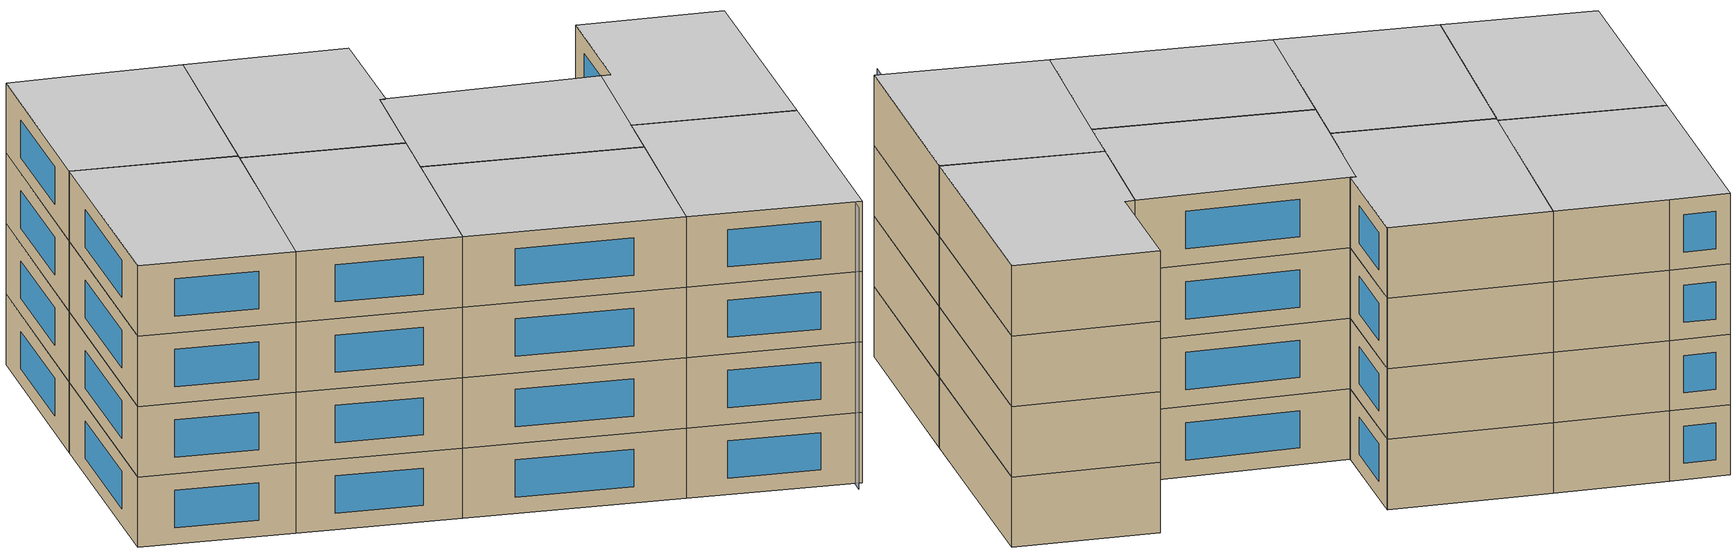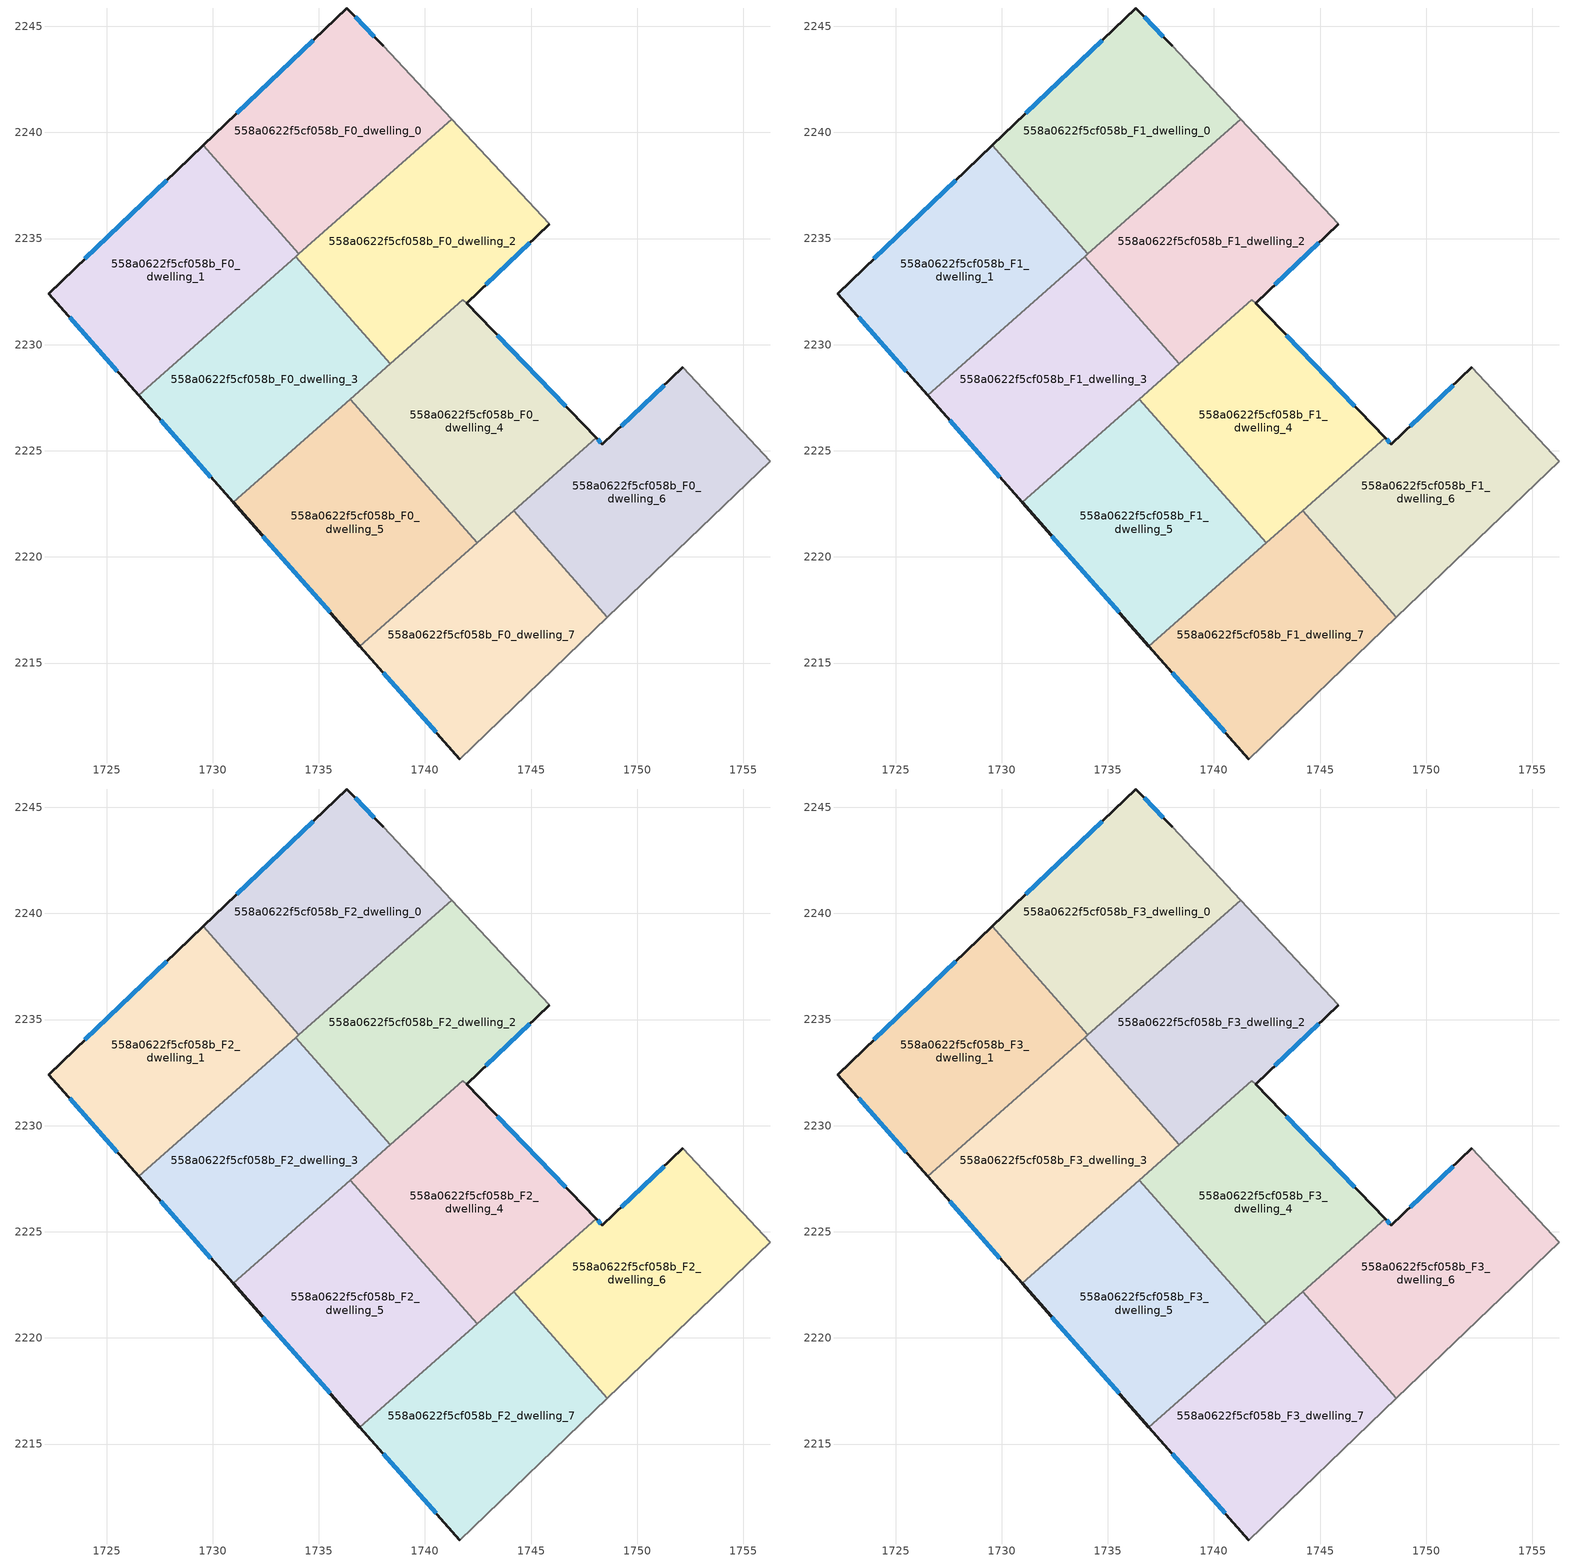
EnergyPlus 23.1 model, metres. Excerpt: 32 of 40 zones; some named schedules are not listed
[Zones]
558a0622f5cf058b_F0_dwelling_0
 floor ground (EU_floor_Construction): 1738.03,2244.08 1741.26,2240.62 1734.06,2234.28 1729.55,2239.38 1736.32,2245.86 z0
 wall outside (EU_wall_Construction): 1738.03,2244.08 1736.32,2245.86 1729.55,2239.38 z0:3
 wall to 558a0622f5cf058b_F0_dwelling_1 (EU_wall_Construction): 1729.55,2239.38 1734.06,2234.28 z0:3
 wall adiabatic (EU_wall_Construction): 1741.26,2240.62 1738.03,2244.08 z0:3
 wall to 558a0622f5cf058b_F0_dwelling_2 (EU_wall_Construction): 1734.06,2234.28 1741.26,2240.62 z0:3
 window (EU_Window_Construction): 1734.73,2244.34 1731.14,2240.91 / 1737.62,2244.5 1736.72,2245.44 z0.7:2.3
558a0622f5cf058b_F0_dwelling_1
 floor ground (EU_floor_Construction): 1729.55,2239.38 1734.06,2234.28 1726.51,2227.62 1722.28,2232.41 z0
 wall outside (EU_wall_Construction): 1729.55,2239.38 1722.28,2232.41 1726.51,2227.62 z0:3
 wall to 558a0622f5cf058b_F0_dwelling_3 (EU_wall_Construction): 1726.51,2227.62 1733.92,2234.15 z0:3
 wall to 558a0622f5cf058b_F0_dwelling_2 (EU_wall_Construction): 1733.92,2234.15 1734.06,2234.28 z0:3
 window (EU_Window_Construction): 1723.27,2231.29 1725.51,2228.74 / 1727.85,2237.75 1723.99,2234.05 z0.7:2.3
558a0622f5cf058b_F0_dwelling_2
 floor ground (EU_floor_Construction): 1741.26,2240.62 1745.85,2235.7 1745.86,2235.68 1741.96,2231.95 1741.79,2232.12 1738.37,2229.1 1733.92,2234.15 z0
 wall outside (EU_wall_Construction): 1741.96,2231.95 1745.86,2235.68 z0:3
 wall to 558a0622f5cf058b_F0_dwelling_3 (EU_wall_Construction): 1733.92,2234.15 1738.37,2229.1 z0:3
 wall adiabatic (EU_wall_Construction): 1745.86,2235.68 1745.85,2235.7 1741.26,2240.62 z0:3
 wall to 558a0622f5cf058b_F0_dwelling_4 (EU_wall_Construction): 1738.37,2229.1 1741.79,2232.12 1741.96,2231.95 z0:3
 window (EU_Window_Construction): 1742.88,2232.82 1744.94,2234.81 z0.7:2.3
558a0622f5cf058b_F0_dwelling_3
 floor ground (EU_floor_Construction): 1733.92,2234.15 1738.37,2229.1 1730.96,2222.57 1726.51,2227.62 z0
 wall outside (EU_wall_Construction): 1726.51,2227.62 1730.96,2222.57 z0:3
 wall to 558a0622f5cf058b_F0_dwelling_5 (EU_wall_Construction): 1730.96,2222.57 1736.48,2227.44 z0:3
 wall to 558a0622f5cf058b_F0_dwelling_4 (EU_wall_Construction): 1736.48,2227.44 1738.37,2229.1 z0:3
 window (EU_Window_Construction): 1727.55,2226.43 1729.92,2223.76 z0.7:2.3
558a0622f5cf058b_F0_dwelling_4
 floor ground (EU_floor_Construction): 1741.96,2231.95 1748.07,2225.61 1742.46,2220.66 1736.48,2227.44 1741.79,2232.12 z0
 wall outside (EU_wall_Construction): 1748.07,2225.61 1741.96,2231.94 z0:3
 wall to 558a0622f5cf058b_F0_dwelling_5 (EU_wall_Construction): 1736.48,2227.44 1742.46,2220.66 z0:3
 wall to 558a0622f5cf058b_F0_dwelling_6 (EU_wall_Construction): 1744.18,2222.18 1748.07,2225.61 z0:3
 wall to 558a0622f5cf058b_F0_dwelling_7 (EU_wall_Construction): 1742.46,2220.66 1744.18,2222.18 z0:3
 window (EU_Window_Construction): 1746.64,2227.1 1743.4,2230.45 z0.7:2.3
558a0622f5cf058b_F0_dwelling_5
 floor ground (EU_floor_Construction): 1736.48,2227.44 1742.46,2220.66 1736.94,2215.8 1730.96,2222.57 z0
 wall outside (EU_wall_Construction): 1730.96,2222.57 1736.94,2215.8 z0:3
 wall to 558a0622f5cf058b_F0_dwelling_7 (EU_wall_Construction): 1736.94,2215.8 1742.46,2220.66 z0:3
 window (EU_Window_Construction): 1732.37,2220.98 1735.54,2217.39 z0.7:2.3
558a0622f5cf058b_F0_dwelling_6
 floor ground (EU_floor_Construction): 1752.16,2228.93 1756.27,2224.52 1748.6,2217.16 1744.18,2222.18 1748.07,2225.61 1748.36,2225.3 z0
 wall outside (EU_wall_Construction): 1752.16,2228.93 1748.36,2225.3 1748.07,2225.61 z0:3
 wall to 558a0622f5cf058b_F0_dwelling_7 (EU_wall_Construction): 1744.18,2222.18 1748.6,2217.16 z0:3
 wall adiabatic (EU_wall_Construction): 1748.6,2217.16 1756.27,2224.52 1752.16,2228.93 z0:3
 window (EU_Window_Construction): 1748.3,2225.38 1748.14,2225.54 / 1751.27,2228.08 1749.25,2226.16 z0.7:2.3
558a0622f5cf058b_F0_dwelling_7
 floor ground (EU_floor_Construction): 1744.18,2222.18 1748.6,2217.16 1741.64,2210.48 1736.94,2215.8 z0
 wall outside (EU_wall_Construction): 1736.94,2215.8 1741.64,2210.48 z0:3
 wall adiabatic (EU_wall_Construction): 1741.64,2210.48 1748.6,2217.16 z0:3
 window (EU_Window_Construction): 1738.04,2214.55 1740.54,2211.73 z0.7:2.3
558a0622f5cf058b_F1_dwelling_0
 floor to 558a0622f5cf058b_F0_dwelling_0 (EU_floor_Construction): 1738.03,2244.08 1741.26,2240.62 1734.06,2234.28 1729.55,2239.38 1736.32,2245.86 z3
 wall outside (EU_wall_Construction): 1738.03,2244.08 1736.32,2245.86 1729.55,2239.38 z3:6
 wall to 558a0622f5cf058b_F1_dwelling_1 (EU_wall_Construction): 1729.55,2239.38 1734.06,2234.28 z3:6
 wall adiabatic (EU_wall_Construction): 1741.26,2240.62 1738.03,2244.08 z3:6
 wall to 558a0622f5cf058b_F1_dwelling_2 (EU_wall_Construction): 1734.06,2234.28 1741.26,2240.62 z3:6
 window (EU_Window_Construction): 1734.73,2244.34 1731.14,2240.91 / 1737.62,2244.5 1736.72,2245.44 z3.7:5.3
558a0622f5cf058b_F1_dwelling_1
 floor to 558a0622f5cf058b_F0_dwelling_1 (EU_floor_Construction): 1729.55,2239.38 1734.06,2234.28 1726.51,2227.62 1722.28,2232.41 z3
 wall outside (EU_wall_Construction): 1729.55,2239.38 1722.28,2232.41 1726.51,2227.62 z3:6
 wall to 558a0622f5cf058b_F1_dwelling_3 (EU_wall_Construction): 1726.51,2227.62 1733.92,2234.15 z3:6
 wall to 558a0622f5cf058b_F1_dwelling_2 (EU_wall_Construction): 1733.92,2234.15 1734.06,2234.28 z3:6
 window (EU_Window_Construction): 1723.27,2231.29 1725.51,2228.74 / 1727.85,2237.75 1723.99,2234.05 z3.7:5.3
558a0622f5cf058b_F1_dwelling_2
 floor to 558a0622f5cf058b_F0_dwelling_2 (EU_floor_Construction): 1741.26,2240.62 1745.85,2235.7 1745.86,2235.68 1741.96,2231.95 1741.79,2232.12 1738.37,2229.1 1733.92,2234.15 z3
 wall outside (EU_wall_Construction): 1741.96,2231.95 1745.86,2235.68 z3:6
 wall to 558a0622f5cf058b_F1_dwelling_3 (EU_wall_Construction): 1733.92,2234.15 1738.37,2229.1 z3:6
 wall adiabatic (EU_wall_Construction): 1745.86,2235.68 1745.85,2235.7 1741.26,2240.62 z3:6
 wall to 558a0622f5cf058b_F1_dwelling_4 (EU_wall_Construction): 1738.37,2229.1 1741.79,2232.12 1741.96,2231.95 z3:6
 window (EU_Window_Construction): 1742.88,2232.82 1744.94,2234.81 z3.7:5.3
558a0622f5cf058b_F1_dwelling_3
 floor to 558a0622f5cf058b_F0_dwelling_3 (EU_floor_Construction): 1733.92,2234.15 1738.37,2229.1 1730.96,2222.57 1726.51,2227.62 z3
 wall outside (EU_wall_Construction): 1726.51,2227.62 1730.96,2222.57 z3:6
 wall to 558a0622f5cf058b_F1_dwelling_5 (EU_wall_Construction): 1730.96,2222.57 1736.48,2227.44 z3:6
 wall to 558a0622f5cf058b_F1_dwelling_4 (EU_wall_Construction): 1736.48,2227.44 1738.37,2229.1 z3:6
 window (EU_Window_Construction): 1727.55,2226.43 1729.92,2223.76 z3.7:5.3
558a0622f5cf058b_F1_dwelling_4
 floor to 558a0622f5cf058b_F0_dwelling_4 (EU_floor_Construction): 1741.96,2231.95 1748.07,2225.61 1742.46,2220.66 1736.48,2227.44 1741.79,2232.12 z3
 wall outside (EU_wall_Construction): 1748.07,2225.61 1741.96,2231.94 z3:6
 wall to 558a0622f5cf058b_F1_dwelling_5 (EU_wall_Construction): 1736.48,2227.44 1742.46,2220.66 z3:6
 wall to 558a0622f5cf058b_F1_dwelling_6 (EU_wall_Construction): 1744.18,2222.18 1748.07,2225.61 z3:6
 wall to 558a0622f5cf058b_F1_dwelling_7 (EU_wall_Construction): 1742.46,2220.66 1744.18,2222.18 z3:6
 window (EU_Window_Construction): 1746.64,2227.1 1743.4,2230.45 z3.7:5.3
558a0622f5cf058b_F1_dwelling_5
 floor to 558a0622f5cf058b_F0_dwelling_5 (EU_floor_Construction): 1736.48,2227.44 1742.46,2220.66 1736.94,2215.8 1730.96,2222.57 z3
 wall outside (EU_wall_Construction): 1730.96,2222.57 1736.94,2215.8 z3:6
 wall to 558a0622f5cf058b_F1_dwelling_7 (EU_wall_Construction): 1736.94,2215.8 1742.46,2220.66 z3:6
 window (EU_Window_Construction): 1732.37,2220.98 1735.54,2217.39 z3.7:5.3
558a0622f5cf058b_F1_dwelling_6
 floor to 558a0622f5cf058b_F0_dwelling_6 (EU_floor_Construction): 1752.16,2228.93 1756.27,2224.52 1748.6,2217.16 1744.18,2222.18 1748.07,2225.61 1748.36,2225.3 z3
 wall outside (EU_wall_Construction): 1752.16,2228.93 1748.36,2225.3 1748.07,2225.61 z3:6
 wall to 558a0622f5cf058b_F1_dwelling_7 (EU_wall_Construction): 1744.18,2222.18 1748.6,2217.16 z3:6
 wall adiabatic (EU_wall_Construction): 1748.6,2217.16 1756.27,2224.52 1752.16,2228.93 z3:6
 window (EU_Window_Construction): 1748.3,2225.38 1748.14,2225.54 / 1751.27,2228.08 1749.25,2226.16 z3.7:5.3
558a0622f5cf058b_F1_dwelling_7
 floor to 558a0622f5cf058b_F0_dwelling_7 (EU_floor_Construction): 1744.18,2222.18 1748.6,2217.16 1741.64,2210.48 1736.94,2215.8 z3
 wall outside (EU_wall_Construction): 1736.94,2215.8 1741.64,2210.48 z3:6
 wall adiabatic (EU_wall_Construction): 1741.64,2210.48 1748.6,2217.16 z3:6
 window (EU_Window_Construction): 1738.04,2214.55 1740.54,2211.73 z3.7:5.3
558a0622f5cf058b_F2_dwelling_0
 floor to 558a0622f5cf058b_F1_dwelling_0 (EU_floor_Construction): 1738.03,2244.08 1741.26,2240.62 1734.06,2234.28 1729.55,2239.38 1736.32,2245.86 z6
 wall outside (EU_wall_Construction): 1738.03,2244.08 1736.32,2245.86 1729.55,2239.38 z6:9
 wall to 558a0622f5cf058b_F2_dwelling_1 (EU_wall_Construction): 1729.55,2239.38 1734.06,2234.28 z6:9
 wall adiabatic (EU_wall_Construction): 1741.26,2240.62 1738.03,2244.08 z6:9
 wall to 558a0622f5cf058b_F2_dwelling_2 (EU_wall_Construction): 1734.06,2234.28 1741.26,2240.62 z6:9
 window (EU_Window_Construction): 1734.73,2244.34 1731.14,2240.91 / 1737.62,2244.5 1736.72,2245.44 z6.7:8.3
558a0622f5cf058b_F2_dwelling_1
 floor to 558a0622f5cf058b_F1_dwelling_1 (EU_floor_Construction): 1729.55,2239.38 1734.06,2234.28 1726.51,2227.62 1722.28,2232.41 z6
 wall outside (EU_wall_Construction): 1729.55,2239.38 1722.28,2232.41 1726.51,2227.62 z6:9
 wall to 558a0622f5cf058b_F2_dwelling_3 (EU_wall_Construction): 1726.51,2227.62 1733.92,2234.15 z6:9
 wall to 558a0622f5cf058b_F2_dwelling_2 (EU_wall_Construction): 1733.92,2234.15 1734.06,2234.28 z6:9
 window (EU_Window_Construction): 1723.27,2231.29 1725.51,2228.74 / 1727.85,2237.75 1723.99,2234.05 z6.7:8.3
558a0622f5cf058b_F2_dwelling_2
 floor to 558a0622f5cf058b_F1_dwelling_2 (EU_floor_Construction): 1741.26,2240.62 1745.85,2235.7 1745.86,2235.68 1741.96,2231.95 1741.79,2232.12 1738.37,2229.1 1733.92,2234.15 z6
 wall outside (EU_wall_Construction): 1741.96,2231.95 1745.86,2235.68 z6:9
 wall to 558a0622f5cf058b_F2_dwelling_3 (EU_wall_Construction): 1733.92,2234.15 1738.37,2229.1 z6:9
 wall adiabatic (EU_wall_Construction): 1745.86,2235.68 1745.85,2235.7 1741.26,2240.62 z6:9
 wall to 558a0622f5cf058b_F2_dwelling_4 (EU_wall_Construction): 1738.37,2229.1 1741.79,2232.12 1741.96,2231.95 z6:9
 window (EU_Window_Construction): 1742.88,2232.82 1744.94,2234.81 z6.7:8.3
558a0622f5cf058b_F2_dwelling_3
 floor to 558a0622f5cf058b_F1_dwelling_3 (EU_floor_Construction): 1733.92,2234.15 1738.37,2229.1 1730.96,2222.57 1726.51,2227.62 z6
 wall outside (EU_wall_Construction): 1726.51,2227.62 1730.96,2222.57 z6:9
 wall to 558a0622f5cf058b_F2_dwelling_5 (EU_wall_Construction): 1730.96,2222.57 1736.48,2227.44 z6:9
 wall to 558a0622f5cf058b_F2_dwelling_4 (EU_wall_Construction): 1736.48,2227.44 1738.37,2229.1 z6:9
 window (EU_Window_Construction): 1727.55,2226.43 1729.92,2223.76 z6.7:8.3
558a0622f5cf058b_F2_dwelling_4
 floor to 558a0622f5cf058b_F1_dwelling_4 (EU_floor_Construction): 1741.96,2231.95 1748.07,2225.61 1742.46,2220.66 1736.48,2227.44 1741.79,2232.12 z6
 wall outside (EU_wall_Construction): 1748.07,2225.61 1741.96,2231.94 z6:9
 wall to 558a0622f5cf058b_F2_dwelling_5 (EU_wall_Construction): 1736.48,2227.44 1742.46,2220.66 z6:9
 wall to 558a0622f5cf058b_F2_dwelling_6 (EU_wall_Construction): 1744.18,2222.18 1748.07,2225.61 z6:9
 wall to 558a0622f5cf058b_F2_dwelling_7 (EU_wall_Construction): 1742.46,2220.66 1744.18,2222.18 z6:9
 window (EU_Window_Construction): 1746.64,2227.1 1743.4,2230.45 z6.7:8.3
558a0622f5cf058b_F2_dwelling_5
 floor to 558a0622f5cf058b_F1_dwelling_5 (EU_floor_Construction): 1736.48,2227.44 1742.46,2220.66 1736.94,2215.8 1730.96,2222.57 z6
 wall outside (EU_wall_Construction): 1730.96,2222.57 1736.94,2215.8 z6:9
 wall to 558a0622f5cf058b_F2_dwelling_7 (EU_wall_Construction): 1736.94,2215.8 1742.46,2220.66 z6:9
 window (EU_Window_Construction): 1732.37,2220.98 1735.54,2217.39 z6.7:8.3
558a0622f5cf058b_F2_dwelling_6
 floor to 558a0622f5cf058b_F1_dwelling_6 (EU_floor_Construction): 1752.16,2228.93 1756.27,2224.52 1748.6,2217.16 1744.18,2222.18 1748.07,2225.61 1748.36,2225.3 z6
 wall outside (EU_wall_Construction): 1752.16,2228.93 1748.36,2225.3 1748.07,2225.61 z6:9
 wall to 558a0622f5cf058b_F2_dwelling_7 (EU_wall_Construction): 1744.18,2222.18 1748.6,2217.16 z6:9
 wall adiabatic (EU_wall_Construction): 1748.6,2217.16 1756.27,2224.52 1752.16,2228.93 z6:9
 window (EU_Window_Construction): 1748.3,2225.38 1748.14,2225.54 / 1751.27,2228.08 1749.25,2226.16 z6.7:8.3
558a0622f5cf058b_F2_dwelling_7
 floor to 558a0622f5cf058b_F1_dwelling_7 (EU_floor_Construction): 1744.18,2222.18 1748.6,2217.16 1741.64,2210.48 1736.94,2215.8 z6
 wall outside (EU_wall_Construction): 1736.94,2215.8 1741.64,2210.48 z6:9
 wall adiabatic (EU_wall_Construction): 1741.64,2210.48 1748.6,2217.16 z6:9
 window (EU_Window_Construction): 1738.04,2214.55 1740.54,2211.73 z6.7:8.3
558a0622f5cf058b_F3_dwelling_0
 floor to 558a0622f5cf058b_F2_dwelling_0 (EU_floor_Construction): 1738.03,2244.08 1741.26,2240.62 1734.06,2234.28 1729.55,2239.38 1736.32,2245.86 z9
 wall outside (EU_wall_Construction): 1738.03,2244.08 1736.32,2245.86 1729.55,2239.38 z9:12
 wall to 558a0622f5cf058b_F3_dwelling_1 (EU_wall_Construction): 1729.55,2239.38 1734.06,2234.28 z9:12
 wall adiabatic (EU_wall_Construction): 1741.26,2240.62 1738.03,2244.08 z9:12
 wall to 558a0622f5cf058b_F3_dwelling_2 (EU_wall_Construction): 1734.06,2234.28 1741.26,2240.62 z9:12
 window (EU_Window_Construction): 1734.73,2244.34 1731.14,2240.91 / 1737.62,2244.5 1736.72,2245.44 z9.7:11.3
 ceiling to 558a0622f5cf058b_F4_dwelling_0 (EU_floor_Construction): 1741.26,2240.62 1738.03,2244.08 1736.32,2245.86 1729.55,2239.38 1734.06,2234.28 z12
558a0622f5cf058b_F3_dwelling_1
 floor to 558a0622f5cf058b_F2_dwelling_1 (EU_floor_Construction): 1729.55,2239.38 1734.06,2234.28 1726.51,2227.62 1722.28,2232.41 z9
 wall outside (EU_wall_Construction): 1729.55,2239.38 1722.28,2232.41 1726.51,2227.62 z9:12
 wall to 558a0622f5cf058b_F3_dwelling_3 (EU_wall_Construction): 1726.51,2227.62 1733.92,2234.15 z9:12
 wall to 558a0622f5cf058b_F3_dwelling_2 (EU_wall_Construction): 1733.92,2234.15 1734.06,2234.28 z9:12
 window (EU_Window_Construction): 1723.27,2231.29 1725.51,2228.74 / 1727.85,2237.75 1723.99,2234.05 z9.7:11.3
 ceiling to 558a0622f5cf058b_F4_dwelling_1 (EU_floor_Construction): 1734.06,2234.28 1729.55,2239.38 1722.28,2232.41 1726.51,2227.62 z12
558a0622f5cf058b_F3_dwelling_2
 floor to 558a0622f5cf058b_F2_dwelling_2 (EU_floor_Construction): 1741.26,2240.62 1745.85,2235.7 1745.86,2235.68 1741.96,2231.95 1741.79,2232.12 1738.37,2229.1 1733.92,2234.15 z9
 wall outside (EU_wall_Construction): 1741.96,2231.95 1745.86,2235.68 z9:12
 wall to 558a0622f5cf058b_F3_dwelling_3 (EU_wall_Construction): 1733.92,2234.15 1738.37,2229.1 z9:12
 wall adiabatic (EU_wall_Construction): 1745.86,2235.68 1745.85,2235.7 1741.26,2240.62 z9:12
 wall to 558a0622f5cf058b_F3_dwelling_4 (EU_wall_Construction): 1738.37,2229.1 1741.79,2232.12 1741.96,2231.95 z9:12
 window (EU_Window_Construction): 1742.88,2232.82 1744.94,2234.81 z9.7:11.3
 ceiling to 558a0622f5cf058b_F4_dwelling_2 (EU_floor_Construction): 1741.96,2231.95 1745.86,2235.68 1745.85,2235.7 1741.26,2240.62 1733.92,2234.15 1738.37,2229.1 1741.79,2232.12 z12
558a0622f5cf058b_F3_dwelling_3
 floor to 558a0622f5cf058b_F2_dwelling_3 (EU_floor_Construction): 1733.92,2234.15 1738.37,2229.1 1730.96,2222.57 1726.51,2227.62 z9
 wall outside (EU_wall_Construction): 1726.51,2227.62 1730.96,2222.57 z9:12
 wall to 558a0622f5cf058b_F3_dwelling_5 (EU_wall_Construction): 1730.96,2222.57 1736.48,2227.44 z9:12
 wall to 558a0622f5cf058b_F3_dwelling_4 (EU_wall_Construction): 1736.48,2227.44 1738.37,2229.1 z9:12
 window (EU_Window_Construction): 1727.55,2226.43 1729.92,2223.76 z9.7:11.3
 ceiling to 558a0622f5cf058b_F4_dwelling_3 (EU_floor_Construction): 1738.37,2229.1 1733.92,2234.15 1726.51,2227.62 1730.96,2222.57 z12
558a0622f5cf058b_F3_dwelling_4
 floor to 558a0622f5cf058b_F2_dwelling_4 (EU_floor_Construction): 1741.96,2231.95 1748.07,2225.61 1742.46,2220.66 1736.48,2227.44 1741.79,2232.12 z9
 wall outside (EU_wall_Construction): 1748.07,2225.61 1741.96,2231.94 z9:12
 wall to 558a0622f5cf058b_F3_dwelling_5 (EU_wall_Construction): 1736.48,2227.44 1742.46,2220.66 z9:12
 wall to 558a0622f5cf058b_F3_dwelling_6 (EU_wall_Construction): 1744.18,2222.18 1748.07,2225.61 z9:12
 wall to 558a0622f5cf058b_F3_dwelling_7 (EU_wall_Construction): 1742.46,2220.66 1744.18,2222.18 z9:12
 window (EU_Window_Construction): 1746.64,2227.1 1743.4,2230.45 z9.7:11.3
 ceiling to 558a0622f5cf058b_F4_dwelling_4 (EU_floor_Construction): 1748.07,2225.61 1741.96,2231.95 1741.79,2232.12 1736.48,2227.44 1742.46,2220.66 z12
558a0622f5cf058b_F3_dwelling_5
 floor to 558a0622f5cf058b_F2_dwelling_5 (EU_floor_Construction): 1736.48,2227.44 1742.46,2220.66 1736.94,2215.8 1730.96,2222.57 z9
 wall outside (EU_wall_Construction): 1730.96,2222.57 1736.94,2215.8 z9:12
 wall to 558a0622f5cf058b_F3_dwelling_7 (EU_wall_Construction): 1736.94,2215.8 1742.46,2220.66 z9:12
 window (EU_Window_Construction): 1732.37,2220.98 1735.54,2217.39 z9.7:11.3
 ceiling to 558a0622f5cf058b_F4_dwelling_5 (EU_floor_Construction): 1742.46,2220.66 1736.48,2227.44 1730.96,2222.57 1736.94,2215.8 z12
558a0622f5cf058b_F3_dwelling_6
 floor to 558a0622f5cf058b_F2_dwelling_6 (EU_floor_Construction): 1752.16,2228.93 1756.27,2224.52 1748.6,2217.16 1744.18,2222.18 1748.07,2225.61 1748.36,2225.3 z9
 wall outside (EU_wall_Construction): 1752.16,2228.93 1748.36,2225.3 1748.07,2225.61 z9:12
 wall to 558a0622f5cf058b_F3_dwelling_7 (EU_wall_Construction): 1744.18,2222.18 1748.6,2217.16 z9:12
 wall adiabatic (EU_wall_Construction): 1748.6,2217.16 1756.27,2224.52 1752.16,2228.93 z9:12
 window (EU_Window_Construction): 1748.3,2225.38 1748.14,2225.54 / 1751.27,2228.08 1749.25,2226.16 z9.7:11.3
 ceiling to 558a0622f5cf058b_F4_dwelling_6 (EU_floor_Construction): 1756.27,2224.52 1752.16,2228.93 1748.36,2225.3 1748.07,2225.61 1744.18,2222.18 1748.6,2217.16 z12
558a0622f5cf058b_F3_dwelling_7
 floor to 558a0622f5cf058b_F2_dwelling_7 (EU_floor_Construction): 1744.18,2222.18 1748.6,2217.16 1741.64,2210.48 1736.94,2215.8 z9
 wall outside (EU_wall_Construction): 1736.94,2215.8 1741.64,2210.48 z9:12
 wall adiabatic (EU_wall_Construction): 1741.64,2210.48 1748.6,2217.16 z9:12
 window (EU_Window_Construction): 1738.04,2214.55 1740.54,2211.73 z9.7:11.3
 ceiling to 558a0622f5cf058b_F4_dwelling_7 (EU_floor_Construction): 1748.6,2217.16 1744.18,2222.18 1736.94,2215.8 1741.64,2210.48 z12
shading: 1740.99,2210.27 1756.27,2224.52 z0:12
[Building]
EU S2 Campaign: North Axis=0; Terrain=City; Solar Distribution=FullExterior
[Site:Location]
Budapest.Ferenc.Liszt.Intl.AP: Latitude=47.437; Longitude=19.256; Time Zone=1; Elevation=185
[SizingPeriod:WeatherFileDays]
AnnualSizingPeriod: Begin Month=1; Begin Day of Month=1; End Month=12; End Day of Month=31; Day of Week for Start Day=Monday; Use Weather File Daylight Saving Period=No; Use Weather File Rain and Snow Indicators=No
[MATERIAL]
EU_InternalMass_Material: Roughness=MediumRough; Thickness=0.1; Conductivity=1; Density=1800; Specific Heat=900; Thermal Absorptance=0.9; Solar Absorptance=0.7; Visible Absorptance=0.7
[MATERIAL:NOMASS] Roughness=MediumRough; Thermal Absorptance=0.9; Solar Absorptance=0.7; Visible Absorptance=0.7
Name | Thermal Resistance
EU_wall_NoMass | 0.832559
EU_floor_NoMass | 0.872794
[WINDOWMATERIAL:SIMPLEGLAZINGSYSTEM]
EU_Window_SimpleGlazing: UFactor=2.79869; Solar Heat Gain Coefficient=0.75; Visible Transmittance=0.75
[CONSTRUCTION]
EU_wall_Construction: EU_wall_NoMass
EU_floor_Construction: EU_floor_NoMass
EU_Window_Construction: EU_Window_SimpleGlazing
EU_InternalMass_Construction: EU_InternalMass_Material
[ZONE] Type=1; Multiplier=1; Ceiling Height=autocalculate; Floor Area=autocalculate; Part of Total Floor Area=Yes
Name | Volume
558a0622f5cf058b_F0_dwelling_0; 558a0622f5cf058b_F1_dwelling_0; 558a0622f5cf058b_F2_dwelling_0; 558a0622f5cf058b_F3_dwelling_0 | 199.44
558a0622f5cf058b_F0_dwelling_1; 558a0622f5cf058b_F1_dwelling_1; 558a0622f5cf058b_F2_dwelling_1; 558a0622f5cf058b_F3_dwelling_1; 558a0622f5cf058b_F0_dwelling_3; 558a0622f5cf058b_F1_dwelling_3; 558a0622f5cf058b_F2_dwelling_3; 558a0622f5cf058b_F3_dwelling_3 | 199.427
558a0622f5cf058b_F0_dwelling_2; 558a0622f5cf058b_F1_dwelling_2; 558a0622f5cf058b_F2_dwelling_2; 558a0622f5cf058b_F3_dwelling_2 | 201.529
558a0622f5cf058b_F0_dwelling_4; 558a0622f5cf058b_F1_dwelling_4; 558a0622f5cf058b_F2_dwelling_4; 558a0622f5cf058b_F3_dwelling_4 | 197.309
558a0622f5cf058b_F0_dwelling_5; 558a0622f5cf058b_F1_dwelling_5; 558a0622f5cf058b_F2_dwelling_5; 558a0622f5cf058b_F3_dwelling_5; 558a0622f5cf058b_F0_dwelling_7; 558a0622f5cf058b_F1_dwelling_7; 558a0622f5cf058b_F2_dwelling_7; 558a0622f5cf058b_F3_dwelling_7 | 199.422
558a0622f5cf058b_F0_dwelling_6; 558a0622f5cf058b_F1_dwelling_6; 558a0622f5cf058b_F2_dwelling_6; 558a0622f5cf058b_F3_dwelling_6 | 199.431
[INTERNALMASS] Construction=EU_InternalMass_Construction
Name | Zone or ZoneList | Surface Area
558a0622f5cf058b_F0_dwelling_0_EU_InternalMass | 558a0622f5cf058b_F0_dwelling_0 | 66.4801
558a0622f5cf058b_F0_dwelling_1_EU_InternalMass | 558a0622f5cf058b_F0_dwelling_1 | 66.4756
558a0622f5cf058b_F0_dwelling_2_EU_InternalMass | 558a0622f5cf058b_F0_dwelling_2 | 67.1764
558a0622f5cf058b_F0_dwelling_3_EU_InternalMass | 558a0622f5cf058b_F0_dwelling_3 | 66.4759
558a0622f5cf058b_F0_dwelling_4_EU_InternalMass | 558a0622f5cf058b_F0_dwelling_4 | 65.7669
558a0622f5cf058b_F0_dwelling_5_EU_InternalMass | 558a0622f5cf058b_F0_dwelling_5 | 66.4742
558a0622f5cf058b_F0_dwelling_6_EU_InternalMass | 558a0622f5cf058b_F0_dwelling_6 | 66.4768
558a0622f5cf058b_F0_dwelling_7_EU_InternalMass | 558a0622f5cf058b_F0_dwelling_7 | 66.4741
558a0622f5cf058b_F1_dwelling_0_EU_InternalMass | 558a0622f5cf058b_F1_dwelling_0 | 66.4801
558a0622f5cf058b_F1_dwelling_1_EU_InternalMass | 558a0622f5cf058b_F1_dwelling_1 | 66.4756
558a0622f5cf058b_F1_dwelling_2_EU_InternalMass | 558a0622f5cf058b_F1_dwelling_2 | 67.1764
558a0622f5cf058b_F1_dwelling_3_EU_InternalMass | 558a0622f5cf058b_F1_dwelling_3 | 66.4759
558a0622f5cf058b_F1_dwelling_4_EU_InternalMass | 558a0622f5cf058b_F1_dwelling_4 | 65.7669
558a0622f5cf058b_F1_dwelling_5_EU_InternalMass | 558a0622f5cf058b_F1_dwelling_5 | 66.4742
558a0622f5cf058b_F1_dwelling_6_EU_InternalMass | 558a0622f5cf058b_F1_dwelling_6 | 66.4768
558a0622f5cf058b_F1_dwelling_7_EU_InternalMass | 558a0622f5cf058b_F1_dwelling_7 | 66.4741
558a0622f5cf058b_F2_dwelling_0_EU_InternalMass | 558a0622f5cf058b_F2_dwelling_0 | 66.4801
558a0622f5cf058b_F2_dwelling_1_EU_InternalMass | 558a0622f5cf058b_F2_dwelling_1 | 66.4756
558a0622f5cf058b_F2_dwelling_2_EU_InternalMass | 558a0622f5cf058b_F2_dwelling_2 | 67.1764
558a0622f5cf058b_F2_dwelling_3_EU_InternalMass | 558a0622f5cf058b_F2_dwelling_3 | 66.4759
558a0622f5cf058b_F2_dwelling_4_EU_InternalMass | 558a0622f5cf058b_F2_dwelling_4 | 65.7669
558a0622f5cf058b_F2_dwelling_5_EU_InternalMass | 558a0622f5cf058b_F2_dwelling_5 | 66.4742
558a0622f5cf058b_F2_dwelling_6_EU_InternalMass | 558a0622f5cf058b_F2_dwelling_6 | 66.4768
558a0622f5cf058b_F2_dwelling_7_EU_InternalMass | 558a0622f5cf058b_F2_dwelling_7 | 66.4741
558a0622f5cf058b_F3_dwelling_0_EU_InternalMass | 558a0622f5cf058b_F3_dwelling_0 | 66.4801
558a0622f5cf058b_F3_dwelling_1_EU_InternalMass | 558a0622f5cf058b_F3_dwelling_1 | 66.4756
558a0622f5cf058b_F3_dwelling_2_EU_InternalMass | 558a0622f5cf058b_F3_dwelling_2 | 67.1764
558a0622f5cf058b_F3_dwelling_3_EU_InternalMass | 558a0622f5cf058b_F3_dwelling_3 | 66.4759
558a0622f5cf058b_F3_dwelling_4_EU_InternalMass | 558a0622f5cf058b_F3_dwelling_4 | 65.7669
558a0622f5cf058b_F3_dwelling_5_EU_InternalMass | 558a0622f5cf058b_F3_dwelling_5 | 66.4742
558a0622f5cf058b_F3_dwelling_6_EU_InternalMass | 558a0622f5cf058b_F3_dwelling_6 | 66.4768
558a0622f5cf058b_F3_dwelling_7_EU_InternalMass | 558a0622f5cf058b_F3_dwelling_7 | 66.4741
[OTHEREQUIPMENT] Fuel Type=Electricity; Design Level Calculation Method=Watts/Area; Power per Zone Floor Area=1; Fraction Latent=0; Fraction Radiant=0; Fraction Lost=0; Carbon Dioxide Generation Rate=0; EndUse Subcategory=EU_Step8_InternalGains
Name | Zone or ZoneList or Space or SpaceList | Schedule
EU_Step8_InternalGain_558a0622f5cf058b_F0_dwelling_0_f000 | 558a0622f5cf058b_F0_dwelling_0 | EU_Step8_GainSchedule_558a0622f5cf058b_F0_dwelling_0_f000
EU_Step8_InternalGain_558a0622f5cf058b_F0_dwelling_1_f000 | 558a0622f5cf058b_F0_dwelling_1 | EU_Step8_GainSchedule_558a0622f5cf058b_F0_dwelling_1_f000
EU_Step8_InternalGain_558a0622f5cf058b_F0_dwelling_2_f000 | 558a0622f5cf058b_F0_dwelling_2 | EU_Step8_GainSchedule_558a0622f5cf058b_F0_dwelling_2_f000
EU_Step8_InternalGain_558a0622f5cf058b_F0_dwelling_3_f000 | 558a0622f5cf058b_F0_dwelling_3 | EU_Step8_GainSchedule_558a0622f5cf058b_F0_dwelling_3_f000
EU_Step8_InternalGain_558a0622f5cf058b_F0_dwelling_4_f000 | 558a0622f5cf058b_F0_dwelling_4 | EU_Step8_GainSchedule_558a0622f5cf058b_F0_dwelling_4_f000
EU_Step8_InternalGain_558a0622f5cf058b_F0_dwelling_5_f000 | 558a0622f5cf058b_F0_dwelling_5 | EU_Step8_GainSchedule_558a0622f5cf058b_F0_dwelling_5_f000
EU_Step8_InternalGain_558a0622f5cf058b_F0_dwelling_6_f000 | 558a0622f5cf058b_F0_dwelling_6 | EU_Step8_GainSchedule_558a0622f5cf058b_F0_dwelling_6_f000
EU_Step8_InternalGain_558a0622f5cf058b_F0_dwelling_7_f000 | 558a0622f5cf058b_F0_dwelling_7 | EU_Step8_GainSchedule_558a0622f5cf058b_F0_dwelling_7_f000
EU_Step8_InternalGain_558a0622f5cf058b_F1_dwelling_0_f000 | 558a0622f5cf058b_F1_dwelling_0 | EU_Step8_GainSchedule_558a0622f5cf058b_F1_dwelling_0_f000
EU_Step8_InternalGain_558a0622f5cf058b_F1_dwelling_1_f000 | 558a0622f5cf058b_F1_dwelling_1 | EU_Step8_GainSchedule_558a0622f5cf058b_F1_dwelling_1_f000
EU_Step8_InternalGain_558a0622f5cf058b_F1_dwelling_2_f000 | 558a0622f5cf058b_F1_dwelling_2 | EU_Step8_GainSchedule_558a0622f5cf058b_F1_dwelling_2_f000
EU_Step8_InternalGain_558a0622f5cf058b_F1_dwelling_3_f000 | 558a0622f5cf058b_F1_dwelling_3 | EU_Step8_GainSchedule_558a0622f5cf058b_F1_dwelling_3_f000
EU_Step8_InternalGain_558a0622f5cf058b_F1_dwelling_4_f000 | 558a0622f5cf058b_F1_dwelling_4 | EU_Step8_GainSchedule_558a0622f5cf058b_F1_dwelling_4_f000
EU_Step8_InternalGain_558a0622f5cf058b_F1_dwelling_5_f000 | 558a0622f5cf058b_F1_dwelling_5 | EU_Step8_GainSchedule_558a0622f5cf058b_F1_dwelling_5_f000
EU_Step8_InternalGain_558a0622f5cf058b_F1_dwelling_6_f000 | 558a0622f5cf058b_F1_dwelling_6 | EU_Step8_GainSchedule_558a0622f5cf058b_F1_dwelling_6_f000
EU_Step8_InternalGain_558a0622f5cf058b_F1_dwelling_7_f000 | 558a0622f5cf058b_F1_dwelling_7 | EU_Step8_GainSchedule_558a0622f5cf058b_F1_dwelling_7_f000
EU_Step8_InternalGain_558a0622f5cf058b_F2_dwelling_0_f000 | 558a0622f5cf058b_F2_dwelling_0 | EU_Step8_GainSchedule_558a0622f5cf058b_F2_dwelling_0_f000
EU_Step8_InternalGain_558a0622f5cf058b_F2_dwelling_1_f000 | 558a0622f5cf058b_F2_dwelling_1 | EU_Step8_GainSchedule_558a0622f5cf058b_F2_dwelling_1_f000
EU_Step8_InternalGain_558a0622f5cf058b_F2_dwelling_2_f000 | 558a0622f5cf058b_F2_dwelling_2 | EU_Step8_GainSchedule_558a0622f5cf058b_F2_dwelling_2_f000
EU_Step8_InternalGain_558a0622f5cf058b_F2_dwelling_3_f000 | 558a0622f5cf058b_F2_dwelling_3 | EU_Step8_GainSchedule_558a0622f5cf058b_F2_dwelling_3_f000
EU_Step8_InternalGain_558a0622f5cf058b_F2_dwelling_4_f000 | 558a0622f5cf058b_F2_dwelling_4 | EU_Step8_GainSchedule_558a0622f5cf058b_F2_dwelling_4_f000
EU_Step8_InternalGain_558a0622f5cf058b_F2_dwelling_5_f000 | 558a0622f5cf058b_F2_dwelling_5 | EU_Step8_GainSchedule_558a0622f5cf058b_F2_dwelling_5_f000
EU_Step8_InternalGain_558a0622f5cf058b_F2_dwelling_6_f000 | 558a0622f5cf058b_F2_dwelling_6 | EU_Step8_GainSchedule_558a0622f5cf058b_F2_dwelling_6_f000
EU_Step8_InternalGain_558a0622f5cf058b_F2_dwelling_7_f000 | 558a0622f5cf058b_F2_dwelling_7 | EU_Step8_GainSchedule_558a0622f5cf058b_F2_dwelling_7_f000
EU_Step8_InternalGain_558a0622f5cf058b_F3_dwelling_0_f000 | 558a0622f5cf058b_F3_dwelling_0 | EU_Step8_GainSchedule_558a0622f5cf058b_F3_dwelling_0_f000
EU_Step8_InternalGain_558a0622f5cf058b_F3_dwelling_1_f000 | 558a0622f5cf058b_F3_dwelling_1 | EU_Step8_GainSchedule_558a0622f5cf058b_F3_dwelling_1_f000
EU_Step8_InternalGain_558a0622f5cf058b_F3_dwelling_2_f000 | 558a0622f5cf058b_F3_dwelling_2 | EU_Step8_GainSchedule_558a0622f5cf058b_F3_dwelling_2_f000
EU_Step8_InternalGain_558a0622f5cf058b_F3_dwelling_3_f000 | 558a0622f5cf058b_F3_dwelling_3 | EU_Step8_GainSchedule_558a0622f5cf058b_F3_dwelling_3_f000
EU_Step8_InternalGain_558a0622f5cf058b_F3_dwelling_4_f000 | 558a0622f5cf058b_F3_dwelling_4 | EU_Step8_GainSchedule_558a0622f5cf058b_F3_dwelling_4_f000
EU_Step8_InternalGain_558a0622f5cf058b_F3_dwelling_5_f000 | 558a0622f5cf058b_F3_dwelling_5 | EU_Step8_GainSchedule_558a0622f5cf058b_F3_dwelling_5_f000
EU_Step8_InternalGain_558a0622f5cf058b_F3_dwelling_6_f000 | 558a0622f5cf058b_F3_dwelling_6 | EU_Step8_GainSchedule_558a0622f5cf058b_F3_dwelling_6_f000
EU_Step8_InternalGain_558a0622f5cf058b_F3_dwelling_7_f000 | 558a0622f5cf058b_F3_dwelling_7 | EU_Step8_GainSchedule_558a0622f5cf058b_F3_dwelling_7_f000
[ZONEVENTILATION:DESIGNFLOWRATE] Schedule=EU_AlwaysOn; Design Flow Rate Calculation Method=AirChanges/Hour; Air Changes per Hour=0.475469; Ventilation Type=Natural; Fan Pressure Rise=0; Fan Total Efficiency=1; Constant Term Coefficient=1; Temperature Term Coefficient=0; Velocity Term Coefficient=0; Velocity Squared Term Coefficient=0; Minimum Indoor Temperature=-100; Maximum Indoor Temperature=100; Delta Temperature=-100; Minimum Outdoor Temperature=-100; Maximum Outdoor Temperature=100; Maximum Wind Speed=40
Name | Zone or ZoneList or Space or SpaceList
EU_ConstantAir_558a0622f5cf058b_F0_dwelling_0 | 558a0622f5cf058b_F0_dwelling_0
EU_ConstantAir_558a0622f5cf058b_F0_dwelling_1 | 558a0622f5cf058b_F0_dwelling_1
EU_ConstantAir_558a0622f5cf058b_F0_dwelling_2 | 558a0622f5cf058b_F0_dwelling_2
EU_ConstantAir_558a0622f5cf058b_F0_dwelling_3 | 558a0622f5cf058b_F0_dwelling_3
EU_ConstantAir_558a0622f5cf058b_F0_dwelling_4 | 558a0622f5cf058b_F0_dwelling_4
EU_ConstantAir_558a0622f5cf058b_F0_dwelling_5 | 558a0622f5cf058b_F0_dwelling_5
EU_ConstantAir_558a0622f5cf058b_F0_dwelling_6 | 558a0622f5cf058b_F0_dwelling_6
EU_ConstantAir_558a0622f5cf058b_F0_dwelling_7 | 558a0622f5cf058b_F0_dwelling_7
EU_ConstantAir_558a0622f5cf058b_F1_dwelling_0 | 558a0622f5cf058b_F1_dwelling_0
EU_ConstantAir_558a0622f5cf058b_F1_dwelling_1 | 558a0622f5cf058b_F1_dwelling_1
EU_ConstantAir_558a0622f5cf058b_F1_dwelling_2 | 558a0622f5cf058b_F1_dwelling_2
EU_ConstantAir_558a0622f5cf058b_F1_dwelling_3 | 558a0622f5cf058b_F1_dwelling_3
EU_ConstantAir_558a0622f5cf058b_F1_dwelling_4 | 558a0622f5cf058b_F1_dwelling_4
EU_ConstantAir_558a0622f5cf058b_F1_dwelling_5 | 558a0622f5cf058b_F1_dwelling_5
EU_ConstantAir_558a0622f5cf058b_F1_dwelling_6 | 558a0622f5cf058b_F1_dwelling_6
EU_ConstantAir_558a0622f5cf058b_F1_dwelling_7 | 558a0622f5cf058b_F1_dwelling_7
EU_ConstantAir_558a0622f5cf058b_F2_dwelling_0 | 558a0622f5cf058b_F2_dwelling_0
EU_ConstantAir_558a0622f5cf058b_F2_dwelling_1 | 558a0622f5cf058b_F2_dwelling_1
EU_ConstantAir_558a0622f5cf058b_F2_dwelling_2 | 558a0622f5cf058b_F2_dwelling_2
EU_ConstantAir_558a0622f5cf058b_F2_dwelling_3 | 558a0622f5cf058b_F2_dwelling_3
EU_ConstantAir_558a0622f5cf058b_F2_dwelling_4 | 558a0622f5cf058b_F2_dwelling_4
EU_ConstantAir_558a0622f5cf058b_F2_dwelling_5 | 558a0622f5cf058b_F2_dwelling_5
EU_ConstantAir_558a0622f5cf058b_F2_dwelling_6 | 558a0622f5cf058b_F2_dwelling_6
EU_ConstantAir_558a0622f5cf058b_F2_dwelling_7 | 558a0622f5cf058b_F2_dwelling_7
EU_ConstantAir_558a0622f5cf058b_F3_dwelling_0 | 558a0622f5cf058b_F3_dwelling_0
EU_ConstantAir_558a0622f5cf058b_F3_dwelling_1 | 558a0622f5cf058b_F3_dwelling_1
EU_ConstantAir_558a0622f5cf058b_F3_dwelling_2 | 558a0622f5cf058b_F3_dwelling_2
EU_ConstantAir_558a0622f5cf058b_F3_dwelling_3 | 558a0622f5cf058b_F3_dwelling_3
EU_ConstantAir_558a0622f5cf058b_F3_dwelling_4 | 558a0622f5cf058b_F3_dwelling_4
EU_ConstantAir_558a0622f5cf058b_F3_dwelling_5 | 558a0622f5cf058b_F3_dwelling_5
EU_ConstantAir_558a0622f5cf058b_F3_dwelling_6 | 558a0622f5cf058b_F3_dwelling_6
EU_ConstantAir_558a0622f5cf058b_F3_dwelling_7 | 558a0622f5cf058b_F3_dwelling_7
[HVACTEMPLATE:ZONE:IDEALLOADSAIRSYSTEM] System Availability Schedule=EU_AlwaysOn; Maximum Heating Supply Air Temperature=50; Minimum Cooling Supply Air Temperature=13; Maximum Heating Supply Air Humidity Ratio=0.0156; Minimum Cooling Supply Air Humidity Ratio=0.0077; Heating Limit=NoLimit; Cooling Limit=NoLimit; Heating Availability Schedule=EU_AlwaysOn; Cooling Availability Schedule=EU_CoolingOff; Dehumidification Control Type=ConstantSensibleHeatRatio; Cooling Sensible Heat Ratio=0.7; Dehumidification Setpoint=60; Humidification Control Type=None; Humidification Setpoint=30; Outdoor Air Method=None; Outdoor Air Flow Rate per Person=0.00944; Outdoor Air Flow Rate per Zone Floor Area=0; Outdoor Air Flow Rate per Zone=0; Demand Controlled Ventilation Type=None; Outdoor Air Economizer Type=NoEconomizer; Heat Recovery Type=None; Sensible Heat Recovery Effectiveness=0.7; Latent Heat Recovery Effectiveness=0.65
Name | Template Thermostat
558a0622f5cf058b_F0_dwelling_0 | EU_HeatOnly_558a0622f5cf058b_F0_dwelling_0
558a0622f5cf058b_F0_dwelling_1 | EU_HeatOnly_558a0622f5cf058b_F0_dwelling_1
558a0622f5cf058b_F0_dwelling_2 | EU_HeatOnly_558a0622f5cf058b_F0_dwelling_2
558a0622f5cf058b_F0_dwelling_3 | EU_HeatOnly_558a0622f5cf058b_F0_dwelling_3
558a0622f5cf058b_F0_dwelling_4 | EU_HeatOnly_558a0622f5cf058b_F0_dwelling_4
558a0622f5cf058b_F0_dwelling_5 | EU_HeatOnly_558a0622f5cf058b_F0_dwelling_5
558a0622f5cf058b_F0_dwelling_6 | EU_HeatOnly_558a0622f5cf058b_F0_dwelling_6
558a0622f5cf058b_F0_dwelling_7 | EU_HeatOnly_558a0622f5cf058b_F0_dwelling_7
558a0622f5cf058b_F1_dwelling_0 | EU_HeatOnly_558a0622f5cf058b_F1_dwelling_0
558a0622f5cf058b_F1_dwelling_1 | EU_HeatOnly_558a0622f5cf058b_F1_dwelling_1
558a0622f5cf058b_F1_dwelling_2 | EU_HeatOnly_558a0622f5cf058b_F1_dwelling_2
558a0622f5cf058b_F1_dwelling_3 | EU_HeatOnly_558a0622f5cf058b_F1_dwelling_3
558a0622f5cf058b_F1_dwelling_4 | EU_HeatOnly_558a0622f5cf058b_F1_dwelling_4
558a0622f5cf058b_F1_dwelling_5 | EU_HeatOnly_558a0622f5cf058b_F1_dwelling_5
558a0622f5cf058b_F1_dwelling_6 | EU_HeatOnly_558a0622f5cf058b_F1_dwelling_6
558a0622f5cf058b_F1_dwelling_7 | EU_HeatOnly_558a0622f5cf058b_F1_dwelling_7
558a0622f5cf058b_F2_dwelling_0 | EU_HeatOnly_558a0622f5cf058b_F2_dwelling_0
558a0622f5cf058b_F2_dwelling_1 | EU_HeatOnly_558a0622f5cf058b_F2_dwelling_1
558a0622f5cf058b_F2_dwelling_2 | EU_HeatOnly_558a0622f5cf058b_F2_dwelling_2
558a0622f5cf058b_F2_dwelling_3 | EU_HeatOnly_558a0622f5cf058b_F2_dwelling_3
558a0622f5cf058b_F2_dwelling_4 | EU_HeatOnly_558a0622f5cf058b_F2_dwelling_4
558a0622f5cf058b_F2_dwelling_5 | EU_HeatOnly_558a0622f5cf058b_F2_dwelling_5
558a0622f5cf058b_F2_dwelling_6 | EU_HeatOnly_558a0622f5cf058b_F2_dwelling_6
558a0622f5cf058b_F2_dwelling_7 | EU_HeatOnly_558a0622f5cf058b_F2_dwelling_7
558a0622f5cf058b_F3_dwelling_0 | EU_HeatOnly_558a0622f5cf058b_F3_dwelling_0
558a0622f5cf058b_F3_dwelling_1 | EU_HeatOnly_558a0622f5cf058b_F3_dwelling_1
558a0622f5cf058b_F3_dwelling_2 | EU_HeatOnly_558a0622f5cf058b_F3_dwelling_2
558a0622f5cf058b_F3_dwelling_3 | EU_HeatOnly_558a0622f5cf058b_F3_dwelling_3
558a0622f5cf058b_F3_dwelling_4 | EU_HeatOnly_558a0622f5cf058b_F3_dwelling_4
558a0622f5cf058b_F3_dwelling_5 | EU_HeatOnly_558a0622f5cf058b_F3_dwelling_5
558a0622f5cf058b_F3_dwelling_6 | EU_HeatOnly_558a0622f5cf058b_F3_dwelling_6
558a0622f5cf058b_F3_dwelling_7 | EU_HeatOnly_558a0622f5cf058b_F3_dwelling_7
[SIZING:ZONE] Zone Cooling Design Supply Air Temperature Input Method=SupplyAirTemperature; Zone Cooling Design Supply Air Temperature=13; Zone Heating Design Supply Air Temperature Input Method=SupplyAirTemperature; Zone Heating Design Supply Air Temperature=50; Zone Cooling Design Supply Air Humidity Ratio=0.008; Zone Heating Design Supply Air Humidity Ratio=0.008; Cooling Design Air Flow Method=DesignDay; Cooling Design Air Flow Rate=0; Cooling Minimum Air Flow per Zone Floor Area=0.000762; Cooling Minimum Air Flow=0; Cooling Minimum Air Flow Fraction=0.2; Heating Design Air Flow Method=DesignDay; Heating Design Air Flow Rate=0; Heating Maximum Air Flow per Zone Floor Area=0.002032; Heating Maximum Air Flow=0.141576; Heating Maximum Air Flow Fraction=0.3; Account for Dedicated Outdoor Air System=No; Dedicated Outdoor Air System Control Strategy=NeutralSupplyAir; Dedicated Outdoor Air Low Setpoint Temperature for Design=autosize; Dedicated Outdoor Air High Setpoint Temperature for Design=autosize; Zone Load Sizing Method=Sensible Load Only No Latent Load; Zone Latent Cooling Design Supply Air Humidity Ratio Input Method=HumidityRatioDifference; Zone Cooling Design Supply Air Humidity Ratio Difference=0.005; Zone Latent Heating Design Supply Air Humidity Ratio Input Method=HumidityRatioDifference; Zone Humidification Design Supply Air Humidity Ratio Difference=0.005
558a0622f5cf058b_F0_dwelling_0; 558a0622f5cf058b_F0_dwelling_1; 558a0622f5cf058b_F0_dwelling_2; 558a0622f5cf058b_F0_dwelling_3; 558a0622f5cf058b_F0_dwelling_4; 558a0622f5cf058b_F0_dwelling_5; 558a0622f5cf058b_F0_dwelling_6; 558a0622f5cf058b_F0_dwelling_7; 558a0622f5cf058b_F1_dwelling_0; 558a0622f5cf058b_F1_dwelling_1; 558a0622f5cf058b_F1_dwelling_2; 558a0622f5cf058b_F1_dwelling_3; 558a0622f5cf058b_F1_dwelling_4; 558a0622f5cf058b_F1_dwelling_5; 558a0622f5cf058b_F1_dwelling_6; 558a0622f5cf058b_F1_dwelling_7; 558a0622f5cf058b_F2_dwelling_0; 558a0622f5cf058b_F2_dwelling_1; 558a0622f5cf058b_F2_dwelling_2; 558a0622f5cf058b_F2_dwelling_3; 558a0622f5cf058b_F2_dwelling_4; 558a0622f5cf058b_F2_dwelling_5; 558a0622f5cf058b_F2_dwelling_6; 558a0622f5cf058b_F2_dwelling_7; 558a0622f5cf058b_F3_dwelling_0; 558a0622f5cf058b_F3_dwelling_1; 558a0622f5cf058b_F3_dwelling_2; 558a0622f5cf058b_F3_dwelling_3; 558a0622f5cf058b_F3_dwelling_4; 558a0622f5cf058b_F3_dwelling_5; 558a0622f5cf058b_F3_dwelling_6; 558a0622f5cf058b_F3_dwelling_7
[SCHEDULE:FILE] Column Number=1; Rows to Skip at Top=0; Number of Hours of Data=8760; Column Separator=Comma; Interpolate to Timestep=No; Minutes per Item=60; Adjust Schedule for Daylight Savings=Yes
Name | File
EU_Step8_GainSchedule_558a0622f5cf058b_F0_dwelling_0_f000 | ../../schedules/558a0622f5cf058b/558a0622f5cf058b_F0_dwelling_0_f000_gain.csv
EU_Step8_GainSchedule_558a0622f5cf058b_F0_dwelling_1_f000 | ../../schedules/558a0622f5cf058b/558a0622f5cf058b_F0_dwelling_1_f000_gain.csv
EU_Step8_GainSchedule_558a0622f5cf058b_F0_dwelling_2_f000 | ../../schedules/558a0622f5cf058b/558a0622f5cf058b_F0_dwelling_2_f000_gain.csv
EU_Step8_GainSchedule_558a0622f5cf058b_F0_dwelling_3_f000 | ../../schedules/558a0622f5cf058b/558a0622f5cf058b_F0_dwelling_3_f000_gain.csv
EU_Step8_GainSchedule_558a0622f5cf058b_F0_dwelling_4_f000 | ../../schedules/558a0622f5cf058b/558a0622f5cf058b_F0_dwelling_4_f000_gain.csv
EU_Step8_GainSchedule_558a0622f5cf058b_F0_dwelling_5_f000 | ../../schedules/558a0622f5cf058b/558a0622f5cf058b_F0_dwelling_5_f000_gain.csv
EU_Step8_GainSchedule_558a0622f5cf058b_F0_dwelling_6_f000 | ../../schedules/558a0622f5cf058b/558a0622f5cf058b_F0_dwelling_6_f000_gain.csv
EU_Step8_GainSchedule_558a0622f5cf058b_F0_dwelling_7_f000 | ../../schedules/558a0622f5cf058b/558a0622f5cf058b_F0_dwelling_7_f000_gain.csv
EU_Step8_GainSchedule_558a0622f5cf058b_F1_dwelling_0_f000 | ../../schedules/558a0622f5cf058b/558a0622f5cf058b_F1_dwelling_0_f000_gain.csv
EU_Step8_GainSchedule_558a0622f5cf058b_F1_dwelling_1_f000 | ../../schedules/558a0622f5cf058b/558a0622f5cf058b_F1_dwelling_1_f000_gain.csv
EU_Step8_GainSchedule_558a0622f5cf058b_F1_dwelling_2_f000 | ../../schedules/558a0622f5cf058b/558a0622f5cf058b_F1_dwelling_2_f000_gain.csv
EU_Step8_GainSchedule_558a0622f5cf058b_F1_dwelling_3_f000 | ../../schedules/558a0622f5cf058b/558a0622f5cf058b_F1_dwelling_3_f000_gain.csv
EU_Step8_GainSchedule_558a0622f5cf058b_F1_dwelling_4_f000 | ../../schedules/558a0622f5cf058b/558a0622f5cf058b_F1_dwelling_4_f000_gain.csv
EU_Step8_GainSchedule_558a0622f5cf058b_F1_dwelling_5_f000 | ../../schedules/558a0622f5cf058b/558a0622f5cf058b_F1_dwelling_5_f000_gain.csv
EU_Step8_GainSchedule_558a0622f5cf058b_F1_dwelling_6_f000 | ../../schedules/558a0622f5cf058b/558a0622f5cf058b_F1_dwelling_6_f000_gain.csv
EU_Step8_GainSchedule_558a0622f5cf058b_F1_dwelling_7_f000 | ../../schedules/558a0622f5cf058b/558a0622f5cf058b_F1_dwelling_7_f000_gain.csv
EU_Step8_GainSchedule_558a0622f5cf058b_F2_dwelling_0_f000 | ../../schedules/558a0622f5cf058b/558a0622f5cf058b_F2_dwelling_0_f000_gain.csv
EU_Step8_GainSchedule_558a0622f5cf058b_F2_dwelling_1_f000 | ../../schedules/558a0622f5cf058b/558a0622f5cf058b_F2_dwelling_1_f000_gain.csv
EU_Step8_GainSchedule_558a0622f5cf058b_F2_dwelling_2_f000 | ../../schedules/558a0622f5cf058b/558a0622f5cf058b_F2_dwelling_2_f000_gain.csv
EU_Step8_GainSchedule_558a0622f5cf058b_F2_dwelling_3_f000 | ../../schedules/558a0622f5cf058b/558a0622f5cf058b_F2_dwelling_3_f000_gain.csv
EU_Step8_GainSchedule_558a0622f5cf058b_F2_dwelling_4_f000 | ../../schedules/558a0622f5cf058b/558a0622f5cf058b_F2_dwelling_4_f000_gain.csv
EU_Step8_GainSchedule_558a0622f5cf058b_F2_dwelling_5_f000 | ../../schedules/558a0622f5cf058b/558a0622f5cf058b_F2_dwelling_5_f000_gain.csv
